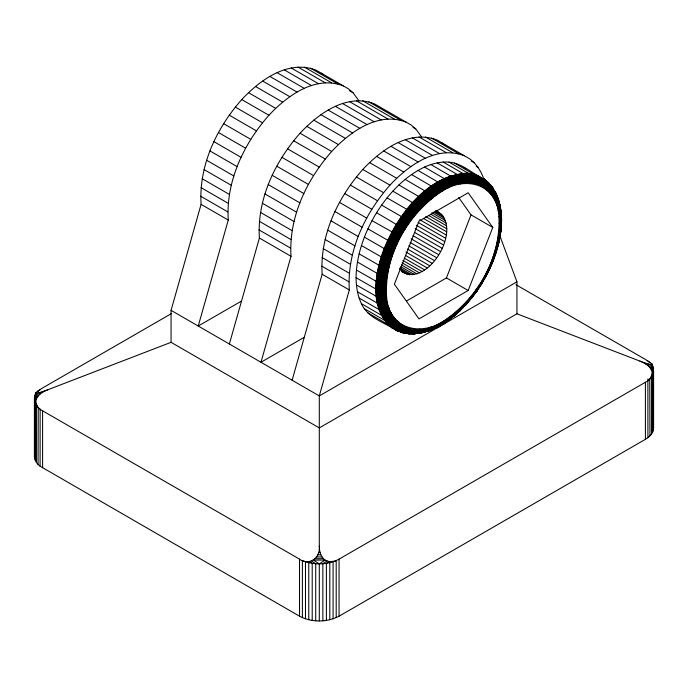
<?xml version="1.0" encoding="UTF-8"?>
<svg xmlns="http://www.w3.org/2000/svg" width="688" height="688" viewBox="0 0 688 688"><rect width="100%" height="100%" fill="white"/><g stroke="black" fill="none" stroke-linecap="round" stroke-linejoin="round"><path stroke-width="1.03" d="M516.009 284.737L645.413 359.446L651.932 363.875L653.6 370.858L653.6 427.91C653.523 432.993 649.549 436.932 645.413 439.322L339.055 616.19C326.981 622.545 311.604 622.545 299.529 616.19L40.085 466.197L40.136 409.154C34.469 405.662 36 398.705 36.017 393.192L36.885 391.653L42.587 387.972L171.63 313.47M497.992 210.726L500.124 207.793L499.875 204.947L501.191 214.037L498.912 216.935C500.821 256.039 479.519 294.533 448.628 317.675C424.238 337.696 387.946 331.143 386.536 295.462C384.626 256.357 405.929 217.864 436.82 194.721C461.218 174.7 497.501 181.254 498.912 216.935M465.707 302.531L466.18 304.044L453.005 316.566L454.372 315.62L454.476 313.229M501.191 214.037L500.511 211.199L500.606 213.271M470.97 296.39L471.65 297.672L465.363 304.973L466.18 304.044M497.992 237.859L500.21 236.182L501.225 227.272M442.728 321.442C442.926 326.086 436.158 329.036 432.313 328.658M484.713 275.613L485.9 276.12L493.52 259.918L491.653 260.571M652.224 364.391L649.954 364.477L643.142 362.344L516.937 313.797L319.292 427.91L171.063 342.323L171.063 310.348L201.085 204.362C198.626 165.679 216.548 128.028 241.746 99.571C260.004 80.014 288.229 59.357 316.17 70.21L348.463 88.855L353.021 92.725L358.844 100.629M241.092 301.292L198.239 326.035L228.261 220.057C225.802 181.374 243.724 143.723 268.922 115.257C287.18 95.709 315.405 75.044 343.346 85.897M229.362 344.009L259.393 238.031C256.934 199.339 274.856 161.689 300.054 133.231C318.312 113.675 346.537 93.018 374.478 103.871L411.218 125.087L415.776 128.957L421.598 136.86M303.847 337.524L260.984 362.266L291.015 256.289C288.556 217.597 306.478 179.946 331.676 151.489C349.934 131.933 378.159 111.275 406.101 122.129M292.116 380.24L322.147 274.254C319.688 235.571 337.602 197.92 362.808 169.463C381.066 149.907 409.291 129.249 437.233 140.103L469.526 158.747C476.449 163.761 481.144 171.217 483.905 179.215M35.776 392.917C32.224 399.745 35.991 407.649 42.587 410.796L299.529 559.138C308.903 566.482 321.133 557.203 319.292 546.22L319.292 395.927L349.323 289.949C346.864 251.266 364.778 213.615 389.984 185.149C408.242 165.602 436.467 144.936 464.409 155.798M404.922 326.508C403.435 329.483 399.651 332.209 396.34 330.429C384.308 322.345 367.848 318.002 361.432 303.7C357.562 295.608 356.16 286.604 356.074 277.703C356.384 254.612 364.692 232.269 376.568 212.712C388.428 193.921 404.174 176.73 424.496 167.064C432.167 163.649 440.544 161.482 448.989 162.11C462.534 163.262 472.561 173.978 484.447 179.353C486.975 181.649 486.382 185.691 484.713 188.306M401.887 271.657C428.925 288.298 465.234 224.83 435.865 210.691M501.225 218.939L499.849 236.767L498.258 244.567L496.461 245.341M498.912 230.575L500.976 228.941L501.363 219.197M500.976 228.941L501.475 219.455M501.096 228.708L501.638 220.255L501.277 212.833M448.628 187.91L447.948 183.292L445.239 179.181L424.496 167.064M496.461 205.015L498.594 201.412L497.82 198.17L500.279 207.122M40.085 466.197C36.455 463.523 33.583 459.034 34.632 454.381M647.864 380.627C653.153 377.196 655.165 370.307 651.983 364.666C652.886 371.262 652.62 379.269 645.413 382.27L339.055 559.138C327.909 565.08 314.02 565.304 302.393 560.582L302.393 617.635M436.82 324.495C436.579 329.44 430.344 331.057 426.259 331.263M501.303 227.754L498.258 244.567M500.529 230.747L500.907 227.788M500.004 236.577L501.019 228.02M500.124 236.38L501.277 227.513M454.476 185.605L454.132 180.849L451.638 176.661L430.894 164.535M498.482 243.019L498.508 244.266M500.279 235.975L499.875 234.488M459.188 311.079L460.358 310.305L460.186 308.164M471.65 297.672L465.939 304.767M430.98 326.8L429.948 329.543L427.859 331.177M498.086 244.704C505.62 220.169 500.09 178.037 466.18 180.376C429.665 185.665 404.871 219.498 391.575 251.438C381.892 276.241 375.553 319.722 407.881 330.627C422.234 334.058 436.803 327.78 448.464 319.757C448.671 319.086 448.696 318.372 448.628 317.675M498.396 244.421L500.228 235.133M460.186 184.074C460.977 180.6 460.074 176.3 456.927 174.27L437.164 162.858M499.221 223.583L501.139 221.871L501.561 219.713M35.561 394.327L36.068 392.401M34.4 456.436L34.4 399.384L36.017 393.192L39.818 392.547L48.108 389.649L171.063 342.323M38.236 390.655L38.038 391.412L40.085 389.623M488.437 268.157L490.114 268.208L485.9 276.12M425.261 328.331C424.831 331.117 421.925 334.076 418.983 332.605M494.337 252.935L495.704 252.677C503.625 229.242 505.474 191.29 476.715 181.813C444.938 176.635 419.155 204.276 403.452 228.545C388.041 254.749 375.347 290.345 391.971 318.836C407.339 340.491 438.342 329.75 454.57 314.88M496.469 250.226L497.338 247.138M495.704 252.677L498.284 244.24M495.885 252.591L498.637 243.397M496.177 252.384L498.671 243.758M465.707 183.335C466.748 179.946 466.154 175.5 462.981 173.462L443.21 162.05M475.933 289.811L476.75 291.265L481.557 283.628L480.534 282.854M419.74 329.07C418.467 334.626 411.622 334.893 407.158 333.353L416.068 333.517M492.728 260.58C502.008 236.534 507.882 199.21 481.325 183.988C451.81 173.686 424.513 199.632 408.491 221.631C390.844 247.818 376.869 282.828 389.614 313.874C402.059 340.362 437.663 331.22 454.596 314.588M496.186 251.249L492.935 260.554L485.771 276.069M493.098 260.511L496.289 251.421L496.28 252.272M493.244 260.46L496.358 251.576M493.356 260.391L496.392 251.731M470.97 183.386C472.243 180.127 471.951 175.569 468.752 173.522L448.989 162.11M439.408 325.458C442.848 325.183 446.701 322.706 448.464 319.757M406.522 300.983L446.435 277.935L471.031 214.88L458.733 197.551M468.175 290.491L492.771 227.427L468.175 192.769L418.983 221.175L394.387 284.23L418.983 318.888L468.175 290.491L446.435 277.935M48.108 389.649C43.232 391.661 37.745 394.499 36.017 399.874L34.4 399.384M414.477 329.01L412.112 332.442L408.947 333.732M493.279 259.522L485.608 276.008M489.882 268.372L493.52 259.918M490.097 268.268L493.537 260.03M475.933 184.246C477.412 181.125 477.395 176.506 474.195 174.46L454.424 163.047M409.515 328.159C408.104 332.055 402.901 334.523 399.582 331.195M486.003 276.146L490.097 268.139M480.534 185.889C486.528 174.933 470.833 172.43 462.981 173.462C424.393 179.052 398.189 214.802 384.136 248.557C374.109 274.409 367.882 314.958 397.036 330.756M485.754 275.811L481.23 283.662L481.729 283.834L476.75 291.265M481.376 283.731L485.891 275.905M481.488 283.783L485.995 275.983M481.591 283.817L486.132 276.172M400.734 324.1C399.006 327.015 395.101 329.552 391.747 327.78M481.325 283.439L470.876 298.317L471.607 298.162M481.454 283.542L471.056 298.343M476.543 291.265L481.557 283.628M488.437 191.462C490.415 188.899 491.077 184.289 487.895 182.372M397.019 320.935C395.05 323.781 391.042 326.078 387.671 324.323L367.908 312.911M474.875 292.718L476.07 291.127M471.211 298.343L476.793 290.843M471.34 298.325L476.879 291.05M471.538 298.239L476.879 291.127M491.653 195.332C493.769 192.993 494.586 188.452 491.43 186.611M393.794 317.073C391.601 319.8 387.516 321.821 384.136 320.083L364.373 308.671M471.521 297.319L466.12 303.614L454.054 315.173M465.165 304.973L467.702 302.015M471.598 297.508L460.461 309.652L452.756 316.575M465.69 304.913L471.676 297.956M494.337 199.864C496.573 197.774 497.493 193.328 494.371 191.582M391.111 312.533C388.703 315.13 384.558 316.841 381.195 315.113L361.432 303.7M459.593 311.019L466.172 304.234M459.773 310.959L466.103 304.543M388.987 307.381C386.381 309.806 382.201 311.174 378.873 309.462L359.11 298.05M453.229 316.532L460.418 310.107M453.444 316.471L460.358 310.305M453.641 316.394L460.186 310.632M387.456 301.671L383.173 303.752L378.297 303.683L357.433 291.789M442.926 323.437L454.527 315.147M446.409 321.399L454.458 315.396M446.675 321.373L454.261 315.818M446.925 321.33L454.132 315.998M386.536 295.462L382.193 297.182L377.282 296.889L356.418 284.978M336.2 617.635L336.2 560.582L333.095 561.761L333.095 618.822M319.292 620.92L319.292 563.868L325.08 560.084L329.088 561.571L333.8 561.305M326.981 561.038L322.861 563.73L322.861 620.791M329.088 561.571L326.387 563.343L326.387 620.395M331.367 561.666L329.81 562.681L329.81 619.742M439.709 325.493L441.318 324.461M439.993 325.484L448.361 320.023M440.277 325.458L448.241 320.273M440.544 325.398L447.776 320.875M441.696 324.684L447.948 320.703M499.892 235.889L516.937 281.822L319.292 395.927L171.063 310.348M386.226 288.822L381.866 290.147L376.947 289.622L356.074 277.703M442.203 323.953C423.86 337.395 392.418 334.093 386.149 309.29C378.133 281.512 388.514 252.006 402.764 228.089C417.203 205.643 438.265 183.12 466.172 179.886C489.03 177.323 502.756 201.661 501.139 221.871M433.277 328.812L442.049 324.22M433.586 328.804L441.877 324.469M433.879 328.761L441.49 324.882M386.536 281.822L382.193 282.734L377.282 281.96L356.418 270.023M426.835 330.825L429.579 329.741M427.171 330.902L435.857 327.428M426.594 331.306L435.659 327.686M426.921 331.324L435.444 327.918M427.239 331.306L435.212 328.124M387.456 274.546L383.173 275.028L378.297 273.996L357.433 262.042M651.115 377.058L651.553 376.929L651.553 433.982M653.6 370.858L651.983 371.348C650.255 365.973 644.768 363.126 639.892 361.123M652.224 373.266L653.368 372.913M651.94 375.175L652.688 374.951L652.688 432.004M649.764 378.882L649.962 435.882M429.733 329.844C409.988 338.591 386.389 324.968 384.093 303.494C379.466 277.092 388.944 250.286 402.403 227.857C418.777 194.584 484.816 148.591 500.004 208.129M429.501 330.111C409.661 338.909 385.942 325.218 383.637 303.632C378.624 274.134 390.449 244.335 406.883 220.298C422.079 199.58 444.156 178.201 471.65 178.983C492.359 180.342 502.352 202.917 501.423 221.338M429.26 330.36C409.317 339.193 385.495 325.433 383.173 303.752C378.495 277.092 388.066 250.028 401.663 227.375C418.192 193.784 484.877 147.344 500.21 207.458M420.015 332.932L429.002 330.575M420.359 332.975L428.727 330.773M421.03 332.966L428.452 330.937M388.987 267.064L384.798 267.107L379.974 265.809L359.11 253.846M412.929 333.413L415.294 333.284M422.922 332.209C363.677 339.081 379.415 256.314 401.285 227.135C416.954 195.925 477.799 149.485 498.645 201.051M413.282 333.56L415.647 333.396M422.63 332.407C363.135 339.313 378.942 256.194 400.898 226.894C416.627 195.547 477.739 148.918 498.671 200.69M413.634 333.671L422.32 332.579M413.978 333.74L421.692 332.829M391.111 259.462L387.043 259.058L382.296 257.493L361.432 245.513M319.112 549.42L319.473 549.42C319.98 553.47 321.571 557.701 325.08 560.084L313.504 560.084L319.292 563.868M318.587 552.283L319.997 552.283M317.744 554.795L320.849 554.795M316.592 556.945L321.993 556.945M315.173 558.708L323.412 558.708M416.403 333.37C361.673 331.444 380.731 255.274 400.502 226.644C416.61 197.31 470.119 151.317 496.392 194.824M407.511 333.491L415.733 333.628M407.864 333.603L415.389 333.714M393.794 251.834L385.228 249.142L364.373 237.145M435.143 211.311L438.6 212.274M410.401 333.456C361.647 323.781 381.599 254.586 400.115 226.404C416.661 198.411 463.101 154.551 493.468 189.578M410.039 333.568C361.123 323.867 381.143 254.44 399.719 226.154C416.326 198.075 462.921 154.06 493.382 189.209M401.371 332.235L409.678 333.654M401.723 332.416L409.317 333.706M402.076 332.553L408.586 333.723M397.019 244.24L388.754 240.834L367.908 228.829M38.236 407.416L38.038 464.409M34.632 401.439L35.776 401.792M36.068 403.71L35.312 403.478L35.312 460.53M36.885 405.585L36.447 405.456L36.447 462.508M479.562 176.472C444.783 164.518 413.78 198.127 396.684 224.322C379.759 253.132 364.76 295.126 388.023 324.504M479.871 176.713C441.765 164.32 409.222 203.175 392.461 232.467C378.331 260.356 364.735 303.984 392.461 328.116M404.303 332.725C364.52 317.392 379.724 262.042 394.8 233.757C411.501 203.932 449.083 160.528 487.001 181.856M403.925 332.777C361.26 316.17 381.161 254.096 398.937 225.673C415.939 198.402 456.385 157.449 489.641 184.307M403.546 332.803C362.989 317.951 378.391 261.535 393.596 233.103C410.022 203.682 447.604 160.072 485.212 180.204M396.34 330.429L402.798 332.743M400.734 236.784L371.984 220.65M310.546 68.198L337.722 83.884M349.401 90.635L353.021 92.725M368.845 101.858L400.476 120.116M412.989 127.34L415.776 128.957M431.6 138.09L458.776 153.777M471.366 161.044L474.084 162.617M304.474 67.149L331.65 82.844M362.774 100.809L394.396 119.067M425.528 137.041L452.704 152.736M476.216 166.307L478.022 167.356M298.016 67.08L325.192 82.766M356.324 100.74L387.946 118.998M419.078 136.972L446.254 152.659M291.256 67.983L318.432 83.678M349.564 101.652L381.186 119.91M412.318 137.875L439.494 153.57M484.73 179.62C447.002 159.418 409.3 203.166 392.831 232.673C378.254 260.941 363.333 310.881 397.776 330.945M484.988 179.903C450.279 160.846 414.984 198.23 397.776 224.976C380.834 254.07 363.496 301.568 393.209 328.305M284.264 69.858L311.44 85.553M342.572 103.527L374.195 121.776M405.327 139.75L432.503 155.445M277.109 72.679L304.294 88.374M335.417 106.339L367.039 124.597M398.171 142.571L425.347 158.266M269.885 76.42L297.061 92.106M328.185 110.08L359.815 128.338M390.939 146.312L418.115 161.998M418.02 170.409L438.781 182.526L441.696 186.525L442.728 190.954M262.653 81.029L289.829 96.716M320.961 114.69L352.583 132.947M383.706 150.921L410.891 166.616M411.544 174.537L432.313 186.646L435.444 190.516L436.82 194.721M255.497 86.464L282.673 102.159M313.805 120.133L345.428 138.391M376.56 156.357L403.736 172.052M471.031 214.88L492.771 227.427M405.137 179.405L425.924 191.505L429.26 195.211L430.98 199.167M248.506 92.665L275.682 108.36M306.814 126.334L338.436 144.592M369.568 162.566L396.744 178.252M398.877 184.96L419.671 197.052L423.206 200.578L425.261 204.233M435.667 211.018L442.057 214.708M241.746 99.571L268.922 115.257M300.054 133.231L331.676 151.489M362.808 169.463L389.984 185.149M435.246 211.655L443.468 216.402M433.681 212.059L444.637 218.388M431.866 212.73L445.566 220.642M392.822 191.144L413.634 203.218L417.358 206.546L419.74 209.866M430.705 214.174L446.237 223.136M428.375 215.31L446.641 225.853M425.769 216.625L446.779 228.76M235.296 107.087L262.472 122.782M293.604 140.748L325.226 159.005M356.35 176.979L383.526 192.674M423.808 218.629L446.641 231.813M387.043 197.877L407.864 209.935L414.477 216.006M419.749 219.704L446.237 235.004M418.166 222.448L445.566 238.272M229.224 115.145L256.4 130.84M287.524 148.814L319.155 167.072M350.278 185.038L377.454 200.733M381.608 205.093L402.437 217.141L409.515 222.594M416.326 225.243L444.637 241.591M415.148 228.588L443.468 244.928M414.658 232.432L442.057 248.248M223.591 123.659L250.767 139.346M281.899 157.32L313.522 175.578M344.654 193.552L371.83 209.238M376.568 212.712L404.922 229.543M413.032 235.692L440.432 251.507M411.2 238.856L438.6 254.68M410.108 242.425L436.596 257.716M218.474 132.526L245.65 148.221M276.782 166.186L308.405 184.444M339.537 202.418L366.713 218.113M408.853 245.831L434.42 260.597M407.459 249.039L432.116 263.28M405.954 252.032L429.708 265.74M213.916 141.659L241.092 157.346M272.224 175.32L303.847 193.577M334.979 211.551L362.155 227.238M405.284 255.3L427.205 267.959M404.561 258.301L424.651 269.902M402.893 260.477L422.071 271.545M209.978 150.947L237.154 166.634M268.277 184.608L299.899 202.865M331.031 220.839L358.207 236.526M402.136 262.868L419.491 272.887M401.405 264.923L416.937 273.893M400.734 266.652L414.434 274.555M400.149 268.028L412.026 274.882M399.668 269.06L409.721 274.856M401.156 270.788L407.545 274.486M206.684 160.295L233.86 175.982M264.992 193.956L296.614 212.214M327.746 230.188L354.922 245.874M204.095 169.601L231.271 185.287M262.395 203.261L294.017 221.519M325.149 239.493L352.325 255.179M202.22 178.751L229.396 194.446M260.52 212.42L292.151 230.678M323.274 248.643L350.45 264.338M201.085 187.669L228.261 203.356M259.393 221.33L291.015 239.587M322.147 257.561L349.323 273.248M200.707 196.235L227.883 211.921M259.015 229.895L290.637 248.153M321.769 266.127L348.945 281.813M201.085 204.362L228.261 220.057M259.393 238.031L291.015 256.289M322.147 274.254L349.323 289.949M398.541 331.005C362.378 308.551 381.315 254.311 398.541 225.432C415.586 198.092 456.127 157.045 489.478 183.971M484.447 179.353L483.819 178.914L489.28 183.653M311.604 561.038L315.723 563.73L315.723 620.791M309.505 561.571L312.206 563.343L312.206 620.395M307.226 561.666L308.774 562.681L308.774 619.742M304.784 561.305L305.489 561.761L305.489 618.822M497.02 197.439L497.587 197.903M442.35 143.061L445.385 145.641M484.146 179.121L488.807 183.077L492.789 187.876M485.754 181.245L489.787 184.668M464.047 167.502L465.681 168.887M321.287 73.169L322.81 74.459M403.71 272.706L399.891 268.311M647.864 360.908L649.257 362.223M499.264 204.155L499.703 204.671M488.222 182.587L493.141 188.512M489.658 184.496L493.279 188.856M492.574 187.583L496.186 193.767M492.058 187.05L496.289 194.102M491.757 186.818L496.358 194.455M496.057 193.44L498.482 199.348M495.721 192.821L498.637 200.002M495.265 192.27L498.671 200.346M651.932 363.875L653.368 368.794L653.368 429.974M498.361 199.03L500.314 206.469M498.035 198.445L500.305 206.796M649.764 362.129L649.962 362.886M500.142 205.531L501.294 213.426M500.021 205.239L501.26 213.727M499.789 206.348L501.294 221.605M653.368 425.855L653.6 427.91M319.292 546.22L319.473 549.42M501.139 212.257L501.518 221.063M647.881 378.925L647.915 437.671M652.688 366.764L652.688 368.871M651.226 364.692L651.226 369.447M649.954 364.477L649.954 367.59M648.182 364.012L648.182 365.81M645.912 363.298L645.912 364.115M645.413 382.27L645.413 439.322M516.937 281.822L516.937 313.797M339.055 559.138L339.055 616.19M299.529 559.138L299.529 616.19M42.587 410.796L42.587 467.849M42.088 391.833L42.088 392.65M39.818 392.547L39.818 394.336M38.046 393.003L38.046 396.125M36.774 393.218L36.774 397.974M35.312 397.406L35.312 395.29L34.632 397.32L34.632 458.5M385.34 282.261C380.103 314.003 404.381 342.701 436.605 325.759C472.097 307.51 495.222 269.094 499.909 230.024C505.147 198.282 480.869 169.583 448.645 186.525C413.153 204.766 390.027 243.191 385.34 282.261M385.753 282.132C380.55 313.676 404.673 342.194 436.699 325.364C471.968 307.226 494.947 269.042 499.608 230.213C504.811 198.669 480.68 170.151 448.662 186.99C413.393 205.119 390.406 243.303 385.753 282.132M386.149 281.985C380.98 313.324 404.948 341.661 436.768 324.934C471.813 306.917 494.646 268.982 499.273 230.403C504.45 199.056 480.473 170.719 448.662 187.446C413.608 205.463 390.775 243.406 386.149 281.985"/></g></svg>
